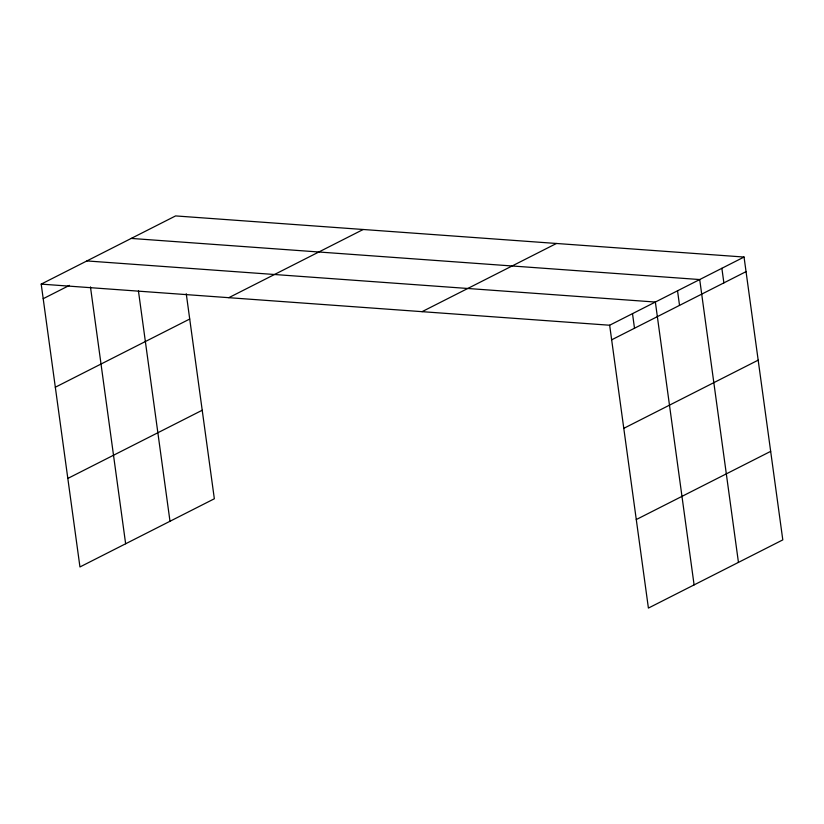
<?xml version="1.0" encoding="UTF-8"?>
<svg xmlns="http://www.w3.org/2000/svg" width="824" height="824" viewBox="0 0 824 824"><rect width="100%" height="100%" fill="white"/><g stroke="black" fill="none" stroke-linecap="round" stroke-linejoin="round"><path stroke-width="1.24" d="M186.255 293.735L214.343 498.767L79.949 566.953L41.2 284.115L175.594 215.919L744.051 257.047L782.8 539.885L648.406 608.081L609.657 325.233L744.051 257.047M43.198 298.7L69.474 285.372M228.794 297.691L363.188 229.494M55.321 387.228L189.716 319.032M67.815 478.435L202.21 410.239M422.063 311.668L556.468 243.471M611.655 339.828L746.05 271.632M623.789 428.346L758.183 360.15M636.283 519.553L770.677 451.356M131.243 238.424L699.71 279.552L738.448 562.39M86.891 260.93L655.358 302.048L694.096 584.896M41.2 284.115L609.657 325.233M721.875 268.294L723.874 282.879M677.534 290.8L679.532 305.385M632.502 313.645L634.501 328.23M138.442 290.954L169.991 521.262M90.455 286.896L125.639 543.768"/></g></svg>
